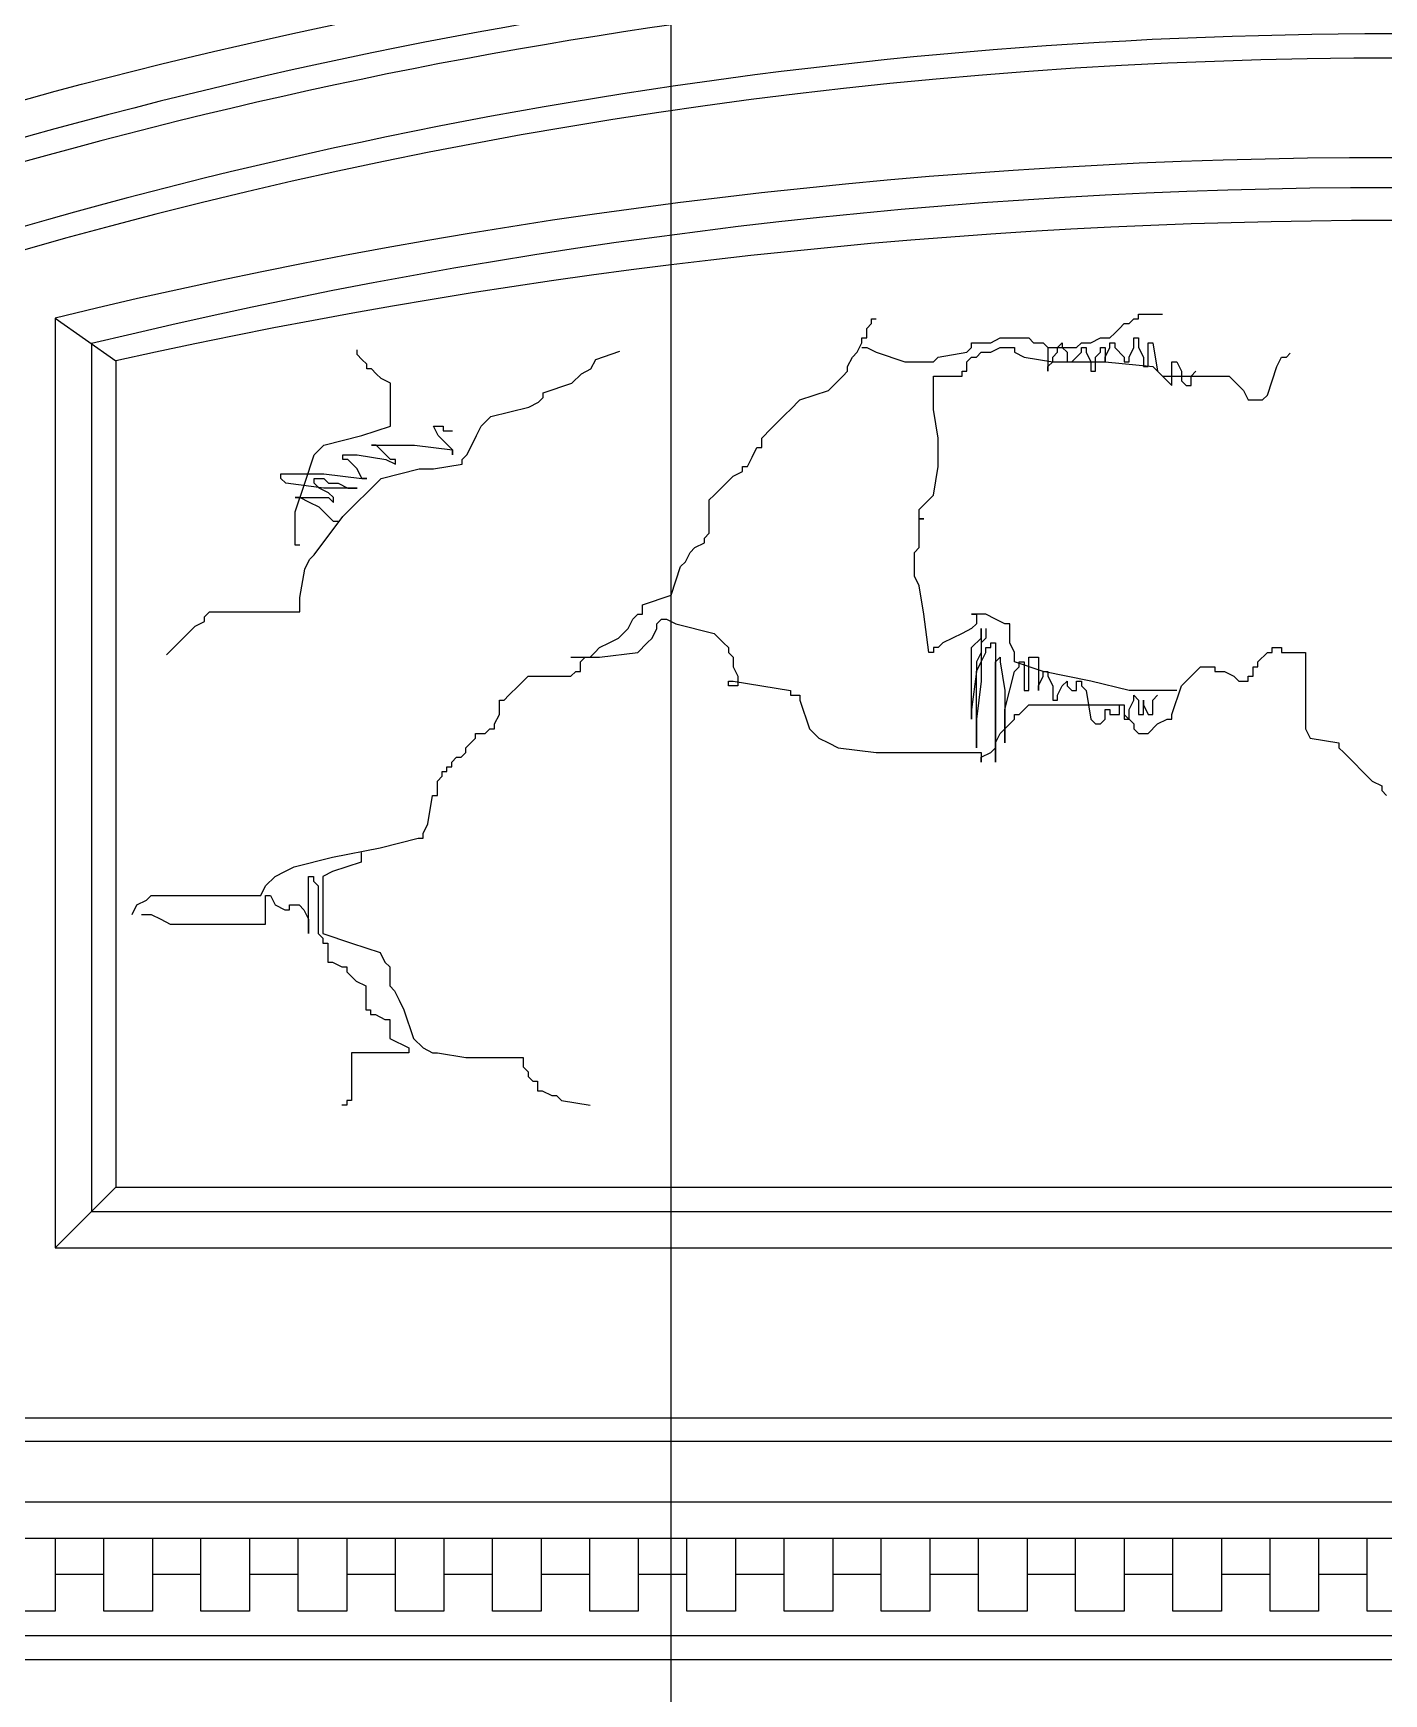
# Model space of a CAD drawing. Header units: metres. Extents: x 63 to 3579, y 112 to 4698.
# Drawn here: x 574 to 1130, y 3672 to 4356 of the extents above; entities that cross this region are included whole.
import ezdxf

# ---------------------------------------------------------------- set-up
doc = ezdxf.new("R2010")
doc.units = ezdxf.units.M
for name, color, linetype in [('3', 3, 'Continuous'), ('4', 4, 'Continuous'), ('7', 7, 'Continuous'), ('BH', 3, 'Continuous'), ('DIM', 3, 'Continuous')]:
    doc.layers.add(name, color=color, linetype=linetype)

msp = doc.modelspace()

# ---------------------------------------------------------------- linework, layer by layer
at = {"layer": '3'}
for p, q in [((1029.08, 4238.04), (1029.08, 4240)), ((1029.08, 4240), (1038.9, 4240)), ((583.19, 4238.39), (608.19, 4220.78)), ((917.18, 4234.11), (919.14, 4236.07)), ((917.18, 4230.19), (917.18, 4234.11)), ((919.14, 4236.07), (919.14, 4238.04)), ((919.14, 4238.04), (921.1, 4238.04)), ((1017.3, 4230.19), (1019.27, 4232.15)), ((1019.27, 4232.15), (1021.23, 4234.11)), ((1021.23, 4234.11), (1023.19, 4236.07)), ((1023.19, 4236.07), (1025.16, 4236.07)), ((1025.16, 4236.07), (1027.12, 4238.04)), ((1027.12, 4238.04), (1029.08, 4238.04)), ((707.49, 4223.32), (707.49, 4225.28)), ((913.25, 4224.3), (915.21, 4228.23)), ((915.21, 4228.23), (915.21, 4230.19)), ((915.21, 4230.19), (917.18, 4230.19)), ((915.21, 4226.27), (917.18, 4226.27)), ((917.18, 4226.27), (921.1, 4224.3)), ((958.41, 4224.3), (960.37, 4226.27)), ((960.37, 4226.27), (960.37, 4228.23)), ((960.37, 4228.23), (968.22, 4228.23)), ((968.22, 4228.23), (972.15, 4230.19)), ((968.22, 4224.3), (972.15, 4226.27)), ((972.15, 4230.19), (983.93, 4230.19)), ((972.15, 4226.27), (978.04, 4226.27)), ((978.04, 4226.27), (978.04, 4224.3)), ((983.93, 4230.19), (985.89, 4228.23)), ((985.89, 4228.23), (989.82, 4228.23)), ((989.82, 4228.23), (991.78, 4226.27)), ((991.78, 4226.27), (991.78, 4216.46)), ((991.78, 4226.27), (1003.56, 4226.27)), ((995.71, 4226.27), (997.67, 4228.23)), ((995.71, 4224.3), (995.71, 4226.27)), ((997.67, 4228.23), (997.67, 4226.27)), ((997.67, 4226.27), (999.64, 4224.3)), ((1003.56, 4226.27), (1005.53, 4228.23)), ((1005.53, 4228.23), (1009.45, 4228.23)), ((1005.53, 4224.3), (1005.53, 4226.27)), ((1005.53, 4226.27), (1007.49, 4226.27)), ((1007.49, 4226.27), (1007.49, 4224.3)), ((1009.45, 4228.23), (1013.38, 4230.19)), ((1013.38, 4230.19), (1017.3, 4230.19)), ((1013.38, 4224.3), (1013.38, 4226.27)), ((1013.38, 4226.27), (1015.34, 4226.27)), ((1015.34, 4226.27), (1015.34, 4220.38)), ((1015.34, 4222.34), (1017.3, 4226.27)), ((1017.3, 4226.27), (1017.3, 4228.23)), ((1017.3, 4228.23), (1019.27, 4228.23)), ((1019.27, 4228.23), (1019.27, 4226.27)), ((1019.27, 4226.27), (1023.19, 4222.34)), ((1025.16, 4222.34), (1027.12, 4226.27)), ((1027.12, 4226.27), (1027.12, 4230.19)), ((1027.12, 4230.19), (1029.08, 4230.19)), ((1029.08, 4230.19), (1029.08, 4226.27)), ((1029.08, 4226.27), (1031.05, 4222.34)), ((1033.01, 4218.42), (1033.01, 4228.23)), ((1033.01, 4228.23), (1034.97, 4228.23)), ((1034.97, 4228.23), (1036.94, 4216.46)), ((709.45, 4221.35), (707.49, 4223.32)), ((711.42, 4219.39), (709.45, 4221.35)), ((711.42, 4217.43), (711.42, 4219.39)), ((803.69, 4217.43), (805.65, 4221.35)), ((805.65, 4221.35), (815.63, 4224.68)), ((909.32, 4218.42), (911.29, 4222.34)), ((909.32, 4216.46), (909.32, 4218.42)), ((911.29, 4222.34), (913.25, 4224.3)), ((921.1, 4224.3), (932.88, 4220.38)), ((932.88, 4220.38), (944.66, 4220.38)), ((944.66, 4220.38), (946.63, 4222.34)), ((946.63, 4222.34), (958.41, 4224.3)), ((958.41, 4220.38), (960.37, 4222.34)), ((958.41, 4216.46), (958.41, 4220.38)), ((960.37, 4222.34), (962.33, 4222.34)), ((962.33, 4222.34), (964.3, 4224.3)), ((964.3, 4224.3), (968.22, 4224.3)), ((978.04, 4224.3), (981.97, 4222.34)), ((981.97, 4222.34), (993.75, 4220.38)), ((991.78, 4218.42), (993.75, 4220.38)), ((991.78, 4216.46), (991.78, 4218.42)), ((993.75, 4222.34), (995.71, 4224.3)), ((993.75, 4220.38), (993.75, 4222.34)), ((993.75, 4220.38), (1015.34, 4220.38)), ((999.64, 4224.3), (999.64, 4220.38)), ((999.64, 4220.38), (1001.6, 4220.38)), ((1001.6, 4220.38), (1003.56, 4222.34)), ((1003.56, 4222.34), (1005.53, 4224.3)), ((1007.49, 4224.3), (1009.45, 4220.38)), ((1009.45, 4220.38), (1009.45, 4216.46)), ((1011.42, 4222.34), (1013.38, 4224.3)), ((1011.42, 4216.46), (1011.42, 4222.34)), ((1015.34, 4220.38), (1015.34, 4222.34)), ((1015.34, 4220.38), (1034.97, 4218.42)), ((1023.19, 4222.34), (1023.19, 4220.38)), ((1023.19, 4220.38), (1025.16, 4220.38)), ((1025.16, 4220.38), (1025.16, 4222.34)), ((1031.05, 4222.34), (1031.05, 4218.42)), ((1031.05, 4218.42), (1033.01, 4218.42)), ((1034.97, 4218.42), (1036.94, 4216.46)), ((1042.83, 4210.57), (1042.83, 4220.38)), ((1042.83, 4220.38), (1044.79, 4220.38)), ((1044.79, 4220.38), (1046.75, 4216.46)), ((1082.09, 4206.65), (1086.02, 4218.42)), ((1086.02, 4218.42), (1087.98, 4222.34)), ((1087.98, 4222.34), (1089.95, 4222.34)), ((1089.95, 4222.34), (1091.52, 4223.91)), ((713.38, 4217.43), (711.42, 4217.43)), ((715.34, 4215.47), (713.38, 4217.43)), ((717.31, 4213.51), (715.34, 4215.47)), ((721.23, 4211.55), (717.31, 4213.51)), ((721.23, 4193.89), (721.23, 4211.55)), ((784.06, 4207.62), (795.84, 4211.55)), ((795.84, 4211.55), (799.76, 4215.47)), ((799.76, 4215.47), (803.69, 4217.43)), ((901.47, 4208.61), (905.4, 4212.53)), ((905.4, 4212.53), (907.36, 4214.5)), ((907.36, 4214.5), (909.32, 4216.46)), ((944.66, 4214.5), (956.44, 4214.5)), ((944.66, 4200.76), (944.66, 4214.5)), ((956.44, 4214.5), (956.44, 4216.46)), ((956.44, 4216.46), (958.41, 4216.46)), ((1009.45, 4216.46), (1011.42, 4216.46)), ((1036.94, 4216.46), (1038.9, 4214.5)), ((1036.94, 4216.46), (1040.86, 4212.53)), ((1038.9, 4214.5), (1066.39, 4214.5)), ((1040.86, 4212.53), (1042.83, 4210.57)), ((1046.75, 4216.46), (1046.75, 4212.53)), ((1046.75, 4212.53), (1048.72, 4210.57)), ((1050.68, 4214.5), (1052.64, 4216.46)), ((1050.68, 4210.57), (1050.68, 4214.5)), ((1066.39, 4214.5), (1068.35, 4212.53)), ((1068.35, 4212.53), (1072.28, 4208.61)), ((782.09, 4203.7), (784.06, 4205.66)), ((784.06, 4205.66), (784.06, 4207.62)), ((885.77, 4200.76), (889.69, 4204.69)), ((889.69, 4204.69), (901.47, 4208.61)), ((1048.72, 4210.57), (1050.68, 4210.57)), ((1072.28, 4208.61), (1074.24, 4204.69)), ((1074.24, 4204.69), (1080.13, 4204.69)), ((1080.13, 4204.69), (1082.09, 4206.65)), ((758.54, 4193.89), (762.46, 4197.81)), ((762.46, 4197.81), (778.17, 4201.74)), ((778.17, 4201.74), (782.09, 4203.7)), ((881.84, 4196.84), (883.8, 4198.8)), ((883.8, 4198.8), (885.77, 4200.76)), ((946.63, 4188.99), (944.66, 4200.76)), ((709.45, 4189.97), (721.23, 4193.89)), ((740.87, 4189.97), (738.9, 4193.89)), ((738.9, 4193.89), (742.83, 4193.89)), ((742.83, 4193.89), (742.83, 4191.93)), ((742.83, 4191.93), (746.76, 4191.93)), ((756.57, 4189.97), (758.54, 4193.89)), ((873.99, 4188.99), (877.91, 4192.92)), ((877.91, 4192.92), (881.84, 4196.84)), ((689.82, 4182.12), (693.75, 4186.04)), ((693.75, 4186.04), (709.45, 4189.97)), ((713.38, 4186.04), (731.05, 4186.04)), ((715.34, 4186.04), (713.38, 4186.04)), ((719.27, 4182.12), (715.34, 4186.04)), ((731.05, 4186.04), (746.76, 4184.08)), ((744.79, 4186.04), (740.87, 4189.97)), ((746.76, 4184.08), (744.79, 4186.04)), ((746.76, 4184.08), (746.76, 4182.12)), ((746.76, 4182.12), (746.76, 4184.08)), ((752.65, 4182.12), (754.61, 4186.04)), ((754.61, 4186.04), (756.57, 4189.97)), ((870.06, 4181.15), (872.02, 4185.07)), ((872.02, 4185.07), (873.99, 4185.07)), ((873.99, 4185.07), (873.99, 4188.99)), ((946.63, 4177.22), (946.63, 4188.99)), ((685.89, 4170.35), (689.82, 4182.12)), ((701.6, 4180.16), (701.6, 4182.12)), ((701.6, 4182.12), (707.49, 4182.12)), ((703.56, 4180.16), (701.6, 4180.16)), ((707.49, 4176.24), (703.56, 4180.16)), ((707.49, 4182.12), (719.27, 4180.16)), ((721.23, 4180.16), (719.27, 4182.12)), ((719.27, 4180.16), (723.2, 4178.2)), ((723.2, 4180.16), (721.23, 4180.16)), ((723.2, 4178.2), (723.2, 4180.16)), ((738.9, 4176.24), (750.68, 4178.2)), ((750.68, 4180.16), (752.65, 4182.12)), ((750.68, 4178.2), (750.68, 4180.16)), ((866.13, 4175.26), (866.13, 4177.22)), ((866.13, 4177.22), (868.1, 4177.22)), ((868.1, 4177.22), (870.06, 4181.15)), ((944.66, 4165.45), (946.63, 4177.22)), ((676.08, 4172.31), (676.08, 4174.27)), ((676.08, 4174.27), (693.75, 4174.27)), ((678.04, 4170.35), (676.08, 4172.31)), ((693.75, 4168.39), (678.04, 4170.35)), ((681.97, 4158.58), (685.89, 4170.35)), ((689.82, 4170.35), (689.82, 4172.31)), ((689.82, 4172.31), (693.75, 4172.31)), ((691.78, 4168.39), (689.82, 4170.35)), ((693.75, 4174.27), (709.45, 4172.31)), ((693.75, 4172.31), (695.71, 4170.35)), ((695.71, 4170.35), (699.64, 4170.35)), ((699.64, 4170.35), (703.56, 4168.39)), ((701.6, 4156.62), (717.31, 4172.31)), ((709.45, 4172.31), (707.49, 4176.24)), ((709.45, 4172.31), (711.42, 4172.31)), ((711.42, 4172.31), (709.45, 4172.31)), ((717.31, 4172.31), (733.01, 4176.24)), ((733.01, 4176.24), (738.9, 4176.24)), ((854.35, 4165.45), (860.24, 4171.34)), ((860.24, 4171.34), (862.21, 4173.3)), ((862.21, 4173.3), (866.13, 4175.26)), ((683.93, 4164.47), (681.97, 4164.47)), ((681.97, 4164.47), (695.71, 4164.47)), ((687.86, 4162.5), (683.93, 4164.47)), ((695.71, 4166.43), (691.78, 4168.39)), ((707.49, 4168.39), (693.75, 4168.39)), ((697.67, 4164.47), (695.71, 4166.43)), ((695.71, 4164.47), (697.67, 4162.5)), ((697.67, 4162.5), (697.67, 4164.47)), ((703.56, 4168.39), (707.49, 4168.39)), ((852.39, 4163.49), (854.35, 4165.45)), ((852.39, 4149.76), (852.39, 4163.49)), ((940.74, 4161.53), (944.66, 4165.45)), ((681.97, 4144.85), (681.97, 4158.58)), ((691.78, 4160.54), (687.86, 4162.5)), ((689.82, 4140.93), (701.6, 4156.62)), ((695.71, 4156.62), (691.78, 4160.54)), ((697.67, 4154.66), (695.71, 4156.62)), ((938.77, 4159.57), (940.74, 4161.53)), ((938.77, 4155.65), (938.77, 4159.57)), ((699.64, 4154.66), (697.67, 4154.66)), ((850.43, 4147.8), (852.39, 4149.76)), ((938.77, 4155.65), (940.74, 4155.65)), ((940.74, 4155.65), (938.77, 4155.65)), ((938.77, 4143.88), (938.77, 4155.65)), ((683.93, 4144.85), (681.97, 4144.85)), ((844.54, 4141.91), (846.5, 4143.88)), ((846.5, 4143.88), (850.43, 4145.84)), ((850.43, 4145.84), (850.43, 4147.8)), ((936.81, 4141.91), (938.77, 4143.88)), ((685.89, 4135.04), (687.86, 4138.96)), ((687.86, 4138.96), (689.82, 4140.93)), ((836.68, 4124.26), (840.61, 4136.03)), ((840.61, 4136.03), (842.57, 4137.99)), ((842.57, 4137.99), (844.54, 4141.91)), ((936.81, 4132.11), (936.81, 4141.91)), ((683.93, 4123.27), (685.89, 4135.04)), ((938.77, 4128.18), (936.81, 4132.11)), ((683.93, 4117.39), (683.93, 4123.27)), ((824.9, 4120.34), (836.68, 4124.26)), ((940.74, 4116.41), (938.77, 4128.18)), ((644.67, 4115.42), (646.63, 4117.39)), ((646.63, 4117.39), (683.93, 4117.39)), ((820.98, 4114.45), (822.94, 4116.41)), ((822.94, 4116.41), (824.9, 4116.41)), ((824.9, 4116.41), (824.9, 4120.34)), ((942.7, 4100.72), (940.74, 4116.41)), ((966.26, 4116.41), (960.37, 4116.41)), ((960.37, 4116.41), (962.33, 4116.41)), ((962.33, 4116.41), (962.33, 4112.49)), ((970.19, 4114.45), (966.26, 4116.41)), ((628.96, 4099.73), (640.74, 4111.5)), ((640.74, 4111.5), (644.67, 4113.46)), ((644.67, 4113.46), (644.67, 4115.42)), ((815.09, 4106.6), (819.01, 4110.53)), ((819.01, 4110.53), (820.98, 4114.45)), ((828.83, 4106.6), (830.79, 4110.53)), ((830.79, 4112.49), (832.76, 4114.45)), ((830.79, 4110.53), (830.79, 4112.49)), ((832.76, 4114.45), (834.72, 4114.45)), ((834.72, 4114.45), (838.65, 4112.49)), ((838.65, 4112.49), (854.35, 4108.57)), ((960.37, 4110.53), (956.44, 4108.57)), ((962.33, 4112.49), (960.37, 4110.53)), ((964.3, 4106.6), (964.3, 4110.53)), ((964.3, 4110.53), (964.3, 4088.95)), ((966.26, 4110.53), (966.26, 4106.6)), ((974.11, 4112.49), (970.19, 4114.45)), ((976.08, 4112.49), (974.11, 4112.49)), ((976.08, 4104.64), (976.08, 4112.49)), ((805.27, 4100.72), (807.23, 4102.68)), ((807.23, 4102.68), (811.16, 4104.64)), ((811.16, 4104.64), (815.09, 4106.6)), ((822.94, 4100.72), (826.87, 4104.64)), ((826.87, 4104.64), (828.83, 4106.6)), ((854.35, 4108.57), (858.28, 4104.64)), ((858.28, 4104.64), (860.24, 4102.68)), ((860.24, 4102.68), (860.24, 4100.72)), ((946.63, 4102.68), (944.66, 4102.68)), ((944.66, 4102.68), (944.66, 4100.72)), ((948.59, 4104.64), (946.63, 4102.68)), ((952.52, 4106.6), (948.59, 4104.64)), ((956.44, 4108.57), (952.52, 4106.6)), ((960.37, 4102.68), (964.3, 4106.6)), ((960.37, 4073.25), (960.37, 4102.68)), ((966.26, 4106.6), (964.3, 4104.64)), ((964.3, 4104.64), (964.3, 4100.72)), ((966.26, 4102.68), (968.22, 4102.68)), ((966.26, 4100.72), (966.26, 4102.68)), ((968.22, 4102.68), (968.22, 4104.64)), ((968.22, 4104.64), (970.19, 4104.64)), ((970.19, 4104.64), (970.19, 4055.6)), ((978.04, 4100.72), (976.08, 4104.64)), ((1084.06, 4102.68), (1087.98, 4102.68)), ((1084.06, 4100.72), (1084.06, 4102.68)), ((1087.98, 4102.68), (1087.98, 4100.72)), ((795.45, 4098.76), (807.23, 4098.76)), ((799.38, 4096.8), (801.34, 4098.76)), ((799.38, 4092.87), (799.38, 4096.8)), ((801.34, 4098.76), (803.31, 4098.76)), ((803.31, 4098.76), (805.27, 4100.72)), ((807.23, 4098.76), (822.94, 4100.72)), ((860.24, 4100.72), (862.21, 4098.76)), ((862.21, 4098.76), (862.21, 4094.83)), ((944.66, 4100.72), (942.7, 4100.72)), ((964.3, 4100.72), (962.33, 4096.8)), ((962.33, 4096.8), (962.33, 4092.87)), ((962.33, 4092.87), (964.3, 4096.8)), ((964.3, 4096.8), (966.26, 4100.72)), ((970.19, 4096.8), (972.15, 4098.76)), ((970.19, 4055.6), (970.19, 4096.8)), ((972.15, 4098.76), (972.15, 4096.8)), ((972.15, 4096.8), (974.11, 4085.02)), ((978.04, 4096.8), (978.04, 4100.72)), ((989.82, 4092.87), (978.04, 4096.8)), ((980, 4094.83), (980, 4096.8)), ((980, 4096.8), (981.97, 4096.8)), ((981.97, 4096.8), (981.97, 4085.02)), ((983.93, 4085.02), (983.93, 4098.76)), ((983.93, 4098.76), (987.86, 4098.76)), ((987.86, 4098.76), (987.86, 4085.02)), ((1078.17, 4096.8), (1082.09, 4100.72)), ((1078.17, 4094.83), (1078.17, 4096.8)), ((1082.09, 4100.72), (1084.06, 4100.72)), ((1087.98, 4100.72), (1097.8, 4100.72)), ((1097.8, 4100.72), (1097.8, 4069.33)), ((773.86, 4086.99), (777.79, 4090.91)), ((777.79, 4090.91), (795.45, 4090.91)), ((795.45, 4090.91), (797.42, 4092.87)), ((797.42, 4092.87), (799.38, 4092.87)), ((860.24, 4086.99), (860.24, 4088.95)), ((860.24, 4088.95), (862.21, 4088.95)), ((862.21, 4094.83), (864.17, 4090.91)), ((862.21, 4088.95), (873.99, 4086.99)), ((864.17, 4090.91), (864.17, 4086.99)), ((962.33, 4092.87), (960.37, 4077.18)), ((962.33, 4061.49), (962.33, 4092.87)), ((964.3, 4088.95), (962.33, 4073.25)), ((974.11, 4077.18), (978.04, 4092.87)), ((978.04, 4092.87), (980, 4094.83)), ((987.86, 4086.99), (989.82, 4090.91)), ((1009.45, 4088.95), (989.82, 4092.87)), ((989.82, 4090.91), (989.82, 4092.87)), ((989.82, 4092.87), (991.78, 4092.87)), ((991.78, 4092.87), (991.78, 4090.91)), ((991.78, 4090.91), (993.75, 4086.99)), ((997.67, 4086.99), (999.64, 4088.95)), ((999.64, 4088.95), (999.64, 4086.99)), ((1003.56, 4085.02), (1003.56, 4088.95)), ((1003.56, 4088.95), (1005.53, 4088.95)), ((1005.53, 4088.95), (1005.53, 4086.99)), ((1025.16, 4085.02), (1009.45, 4088.95)), ((1046.75, 4086.99), (1052.64, 4092.87)), ((1052.64, 4092.87), (1054.61, 4094.83)), ((1054.61, 4094.83), (1060.5, 4094.83)), ((1060.5, 4094.83), (1060.5, 4092.87)), ((1060.5, 4092.87), (1064.42, 4092.87)), ((1064.42, 4092.87), (1068.35, 4090.91)), ((1068.35, 4090.91), (1070.31, 4088.95)), ((1070.31, 4088.95), (1074.24, 4088.95)), ((1074.24, 4088.95), (1074.24, 4090.91)), ((1074.24, 4090.91), (1076.2, 4090.91)), ((1076.2, 4090.91), (1076.2, 4094.83)), ((1076.2, 4094.83), (1078.17, 4094.83)), ((767.97, 4081.1), (769.93, 4083.06)), ((769.93, 4083.06), (773.86, 4086.99)), ((864.17, 4086.99), (860.24, 4086.99)), ((873.99, 4086.99), (885.77, 4085.02)), ((885.77, 4085.02), (885.77, 4083.06)), ((885.77, 4083.06), (889.69, 4083.06)), ((889.69, 4083.06), (889.69, 4081.1)), ((974.11, 4085.02), (974.11, 4063.45)), ((981.97, 4085.02), (983.93, 4085.02)), ((987.86, 4085.02), (987.86, 4086.99)), ((993.75, 4086.99), (993.75, 4081.1)), ((995.71, 4083.06), (997.67, 4086.99)), ((995.71, 4081.1), (995.71, 4083.06)), ((999.64, 4086.99), (1001.6, 4085.02)), ((1001.6, 4085.02), (1003.56, 4085.02)), ((1005.53, 4086.99), (1007.49, 4085.02)), ((1007.49, 4085.02), (1009.45, 4073.25)), ((1044.79, 4085.02), (1025.16, 4085.02)), ((1027.12, 4081.1), (1027.12, 4083.06)), ((1027.12, 4083.06), (1029.08, 4081.1)), ((1034.97, 4081.1), (1036.94, 4083.06)), ((1042.83, 4075.22), (1046.75, 4086.99)), ((764.04, 4071.29), (766.01, 4075.22)), ((766.01, 4075.22), (766.01, 4081.1)), ((766.01, 4081.1), (767.97, 4081.1)), ((889.69, 4081.1), (893.62, 4069.33)), ((960.37, 4077.18), (960.37, 4073.25)), ((974.11, 4063.45), (974.11, 4077.18)), ((978.04, 4073.25), (978.04, 4075.22)), ((978.04, 4075.22), (980, 4075.22)), ((980, 4075.22), (981.97, 4077.18)), ((981.97, 4077.18), (983.93, 4079.14)), ((983.93, 4079.14), (1023.19, 4079.14)), ((993.75, 4081.1), (995.71, 4081.1)), ((1015.34, 4073.25), (1015.34, 4077.18)), ((1015.34, 4077.18), (1017.3, 4077.18)), ((1017.3, 4077.18), (1017.3, 4075.22)), ((1017.3, 4075.22), (1021.23, 4075.22)), ((1021.23, 4075.22), (1021.23, 4079.14)), ((1021.23, 4079.14), (1023.19, 4079.14)), ((1023.19, 4079.14), (1023.19, 4075.22)), ((1023.19, 4079.14), (1023.19, 4073.25)), ((1023.19, 4075.22), (1027.12, 4071.29)), ((1025.16, 4077.18), (1027.12, 4081.1)), ((1025.16, 4073.25), (1025.16, 4077.18)), ((1029.08, 4081.1), (1029.08, 4075.22)), ((1029.08, 4075.22), (1031.05, 4075.22)), ((1031.05, 4075.22), (1031.05, 4081.1)), ((1031.05, 4081.1), (1031.05, 4079.14)), ((1031.05, 4079.14), (1033.01, 4075.22)), ((1033.01, 4075.22), (1034.97, 4075.22)), ((1034.97, 4075.22), (1034.97, 4081.1)), ((1042.83, 4073.25), (1042.83, 4075.22)), ((760.12, 4067.37), (762.08, 4069.33)), ((762.08, 4069.33), (764.04, 4069.33)), ((764.04, 4069.33), (764.04, 4071.29)), ((893.62, 4069.33), (897.54, 4065.41)), ((962.33, 4073.25), (962.33, 4061.49)), ((972.15, 4067.37), (976.08, 4071.29)), ((976.08, 4071.29), (978.04, 4073.25)), ((1009.45, 4073.25), (1011.42, 4071.29)), ((1011.42, 4071.29), (1013.38, 4071.29)), ((1013.38, 4071.29), (1015.34, 4073.25)), ((1023.19, 4073.25), (1025.16, 4073.25)), ((1027.12, 4071.29), (1027.12, 4069.33)), ((1027.12, 4069.33), (1029.08, 4067.37)), ((1033.01, 4067.37), (1036.94, 4071.29)), ((1036.94, 4071.29), (1040.86, 4073.25)), ((1040.86, 4073.25), (1042.83, 4073.25)), ((1097.8, 4069.33), (1099.76, 4065.41)), ((752.26, 4061.49), (754.23, 4063.45)), ((752.26, 4059.52), (752.26, 4061.49)), ((754.23, 4063.45), (756.19, 4065.41)), ((756.19, 4065.41), (756.19, 4067.37)), ((756.19, 4067.37), (760.12, 4067.37)), ((897.54, 4065.41), (901.47, 4063.45)), ((901.47, 4063.45), (905.4, 4061.49)), ((905.4, 4061.49), (921.1, 4059.52)), ((968.22, 4059.52), (970.19, 4061.49)), ((970.19, 4063.45), (972.15, 4067.37)), ((970.19, 4061.49), (970.19, 4063.45)), ((1029.08, 4067.37), (1033.01, 4067.37)), ((1099.76, 4065.41), (1111.54, 4063.45)), ((1111.54, 4063.45), (1111.54, 4061.49)), ((1111.54, 4061.49), (1113.51, 4059.52)), ((746.37, 4055.6), (748.34, 4057.56)), ((746.37, 4053.64), (746.37, 4055.6)), ((748.34, 4057.56), (750.3, 4057.56)), ((750.3, 4057.56), (752.26, 4059.52)), ((921.1, 4059.52), (964.3, 4059.52)), ((964.3, 4059.52), (964.3, 4055.6)), ((964.3, 4057.56), (968.22, 4059.52)), ((964.3, 4055.6), (964.3, 4057.56)), ((1113.51, 4059.52), (1125.29, 4047.75)), ((740.48, 4047.75), (742.45, 4049.71)), ((740.48, 4041.87), (740.48, 4047.75)), ((742.45, 4049.71), (742.45, 4051.68)), ((742.45, 4051.68), (744.41, 4051.68)), ((744.41, 4051.68), (744.41, 4053.64)), ((744.41, 4053.64), (746.37, 4053.64)), ((1125.29, 4047.75), (1129.21, 4045.79)), ((736.56, 4030.1), (738.52, 4041.87)), ((738.52, 4041.87), (740.48, 4041.87)), ((1129.21, 4045.79), (1129.21, 4043.83)), ((1129.21, 4043.83), (1131.17, 4041.87)), ((734.59, 4026.17), (736.56, 4030.1)), ((697.29, 4016.37), (716.92, 4020.29)), ((716.92, 4020.29), (732.63, 4024.21)), ((732.63, 4024.21), (734.59, 4024.21)), ((734.59, 4024.21), (734.59, 4026.17)), ((681.58, 4012.44), (697.29, 4016.37)), ((709.07, 4014.4), (697.29, 4010.48)), ((709.07, 4018.33), (709.07, 4014.4)), ((669.8, 4004.6), (673.73, 4008.52)), ((673.73, 4008.52), (677.66, 4010.48)), ((677.66, 4010.48), (681.58, 4012.44)), ((687.47, 3984.98), (687.47, 4008.52)), ((687.47, 4008.52), (689.44, 4008.52)), ((689.44, 4008.52), (689.44, 4006.56)), ((689.44, 4006.56), (691.4, 4004.6)), ((697.29, 4010.48), (693.36, 4008.52)), ((693.36, 4008.52), (693.36, 3984.98)), ((620.72, 3998.71), (622.69, 4000.67)), ((622.69, 4000.67), (667.84, 4000.67)), ((667.84, 4000.67), (669.8, 4004.6)), ((669.8, 3988.9), (669.8, 4000.67)), ((669.8, 4000.67), (671.77, 4000.67)), ((671.77, 4000.67), (673.73, 3996.75)), ((691.4, 4004.6), (691.4, 3984.98)), ((614.83, 3992.83), (616.8, 3996.75)), ((616.8, 3996.75), (620.72, 3998.71)), ((618.76, 3992.83), (622.69, 3992.83)), ((622.69, 3992.83), (626.61, 3990.86)), ((673.73, 3996.75), (677.66, 3994.79)), ((677.66, 3994.79), (679.62, 3994.79)), ((679.62, 3994.79), (679.62, 3996.75)), ((679.62, 3996.75), (683.55, 3996.75)), ((683.55, 3996.75), (685.51, 3994.79)), ((685.51, 3994.79), (687.47, 3990.86)), ((626.61, 3990.86), (630.54, 3988.9)), ((630.54, 3988.9), (669.8, 3988.9)), ((687.47, 3990.86), (687.47, 3984.98)), ((691.4, 3984.98), (693.36, 3983.02)), ((693.36, 3984.98), (705.14, 3981.06)), ((693.36, 3983.02), (693.36, 3981.06)), ((693.36, 3981.06), (695.33, 3981.06)), ((695.33, 3981.06), (695.33, 3973.21)), ((705.14, 3981.06), (716.92, 3977.13)), ((695.33, 3973.21), (697.29, 3973.21)), ((697.29, 3973.21), (701.22, 3971.25)), ((716.92, 3977.13), (718.89, 3973.21)), ((718.89, 3973.21), (720.85, 3971.25)), ((701.22, 3971.25), (703.18, 3971.25)), ((703.18, 3971.25), (703.18, 3969.29)), ((703.18, 3969.29), (707.11, 3965.36)), ((707.11, 3965.36), (711.03, 3963.4)), ((720.85, 3971.25), (720.85, 3963.4)), ((711.03, 3963.4), (711.03, 3953.59)), ((720.85, 3963.4), (722.81, 3961.44)), ((722.81, 3961.44), (724.78, 3957.52)), ((711.03, 3953.59), (713, 3953.59)), ((713, 3953.59), (713, 3951.63)), ((713, 3951.63), (714.96, 3951.63)), ((714.96, 3951.63), (718.89, 3949.67)), ((724.78, 3957.52), (726.74, 3953.59)), ((726.74, 3953.59), (730.67, 3941.82)), ((718.89, 3949.67), (720.85, 3949.67)), ((720.85, 3949.67), (720.85, 3941.82)), ((720.85, 3941.82), (728.7, 3937.9)), ((728.7, 3937.9), (728.7, 3935.94)), ((730.67, 3941.82), (734.59, 3937.9)), ((734.59, 3937.9), (738.52, 3935.94)), ((728.7, 3935.94), (705.14, 3935.94)), ((705.14, 3935.94), (705.14, 3916.32)), ((738.52, 3935.94), (740.48, 3935.94)), ((740.48, 3935.94), (752.26, 3933.98)), ((752.26, 3933.98), (775.82, 3933.98)), ((775.82, 3933.98), (775.82, 3930.05)), ((775.82, 3930.05), (777.79, 3928.09)), ((777.79, 3928.09), (777.79, 3926.13)), ((777.79, 3926.13), (779.75, 3924.17)), ((779.75, 3924.17), (781.71, 3924.17)), ((781.71, 3924.17), (781.71, 3920.24)), ((781.71, 3920.24), (783.67, 3920.24)), ((783.67, 3920.24), (787.6, 3918.28)), ((787.6, 3918.28), (789.56, 3918.28)), ((789.56, 3918.28), (791.53, 3916.32)), ((703.18, 3914.36), (701.22, 3914.36)), ((705.14, 3916.32), (703.18, 3916.32)), ((703.18, 3916.32), (703.18, 3914.36)), ((791.53, 3916.32), (803.31, 3914.36)), ((608.19, 3880.58), (583.19, 3855.58)), ((433.19, 3736.06), (1833.19, 3736.06)), ((433.19, 3696.06), (1833.19, 3696.06))]:
    msp.add_line(p, q, dxfattribs=at)
for points in [[(353.19, 1536.06), (353.19, 4341.16, -0.18), (1913.19, 4341.16), (1913.19, 1536.06)], [(363.19, 1536.06), (363.19, 4334.27, -0.18), (1903.19, 4334.27), (1903.19, 1536.06)], [(393.19, 1536.06), (393.19, 4313.45, -0.18), (1873.19, 4313.45), (1873.19, 1536.06)], [(403.19, 1536.06), (403.19, 4306.46, -0.18), (1863.19, 4306.46), (1863.19, 1536.06)]]:
    msp.add_lwpolyline(points, format="xyb", dxfattribs=at)
msp.add_lwpolyline([(598.19, 3870.58), (1668.19, 3870.58), (1668.19, 4227.85, 0.12), (598.19, 4227.85)], format="xyb", close=True, dxfattribs=at)
for centre, radius, start, end in [((1133.19, 2312.48), 2077.88, 70.31, 109.69), ((1133.19, 2302.17), 2078.19, 70.62, 109.38), ((1133.19, 2299.94), 2045.42, 73.23, 107.64)]:
    msp.add_arc(centre, radius, start, end, dxfattribs=at)
at = {"layer": '4'}
msp.add_line((433.19, 3785.58), (1833.19, 3785.58), dxfattribs=at)
msp.add_lwpolyline([(433.19, 1536.06), (433.19, 4285.36, -0.17), (1833.19, 4285.36), (1833.19, 1536.06)], format="xyb", dxfattribs=at)
msp.add_lwpolyline([(583.19, 3855.58), (1683.19, 3855.58), (1683.19, 4238.39, 0.12), (583.19, 4238.39)], format="xyb", close=True, dxfattribs=at)
msp.add_arc((1133.19, 2317.06), 2038.3, 70.22, 109.78, dxfattribs=at)
at = {"layer": '7'}
for p, q in [((433.19, 3776.06), (1833.19, 3776.06)), ((433.19, 3751.06), (1833.19, 3751.06)), ((433.19, 3686.06), (1833.19, 3686.06))]:
    msp.add_line(p, q, dxfattribs=at)
msp.add_lwpolyline([(608.19, 3880.58), (1658.19, 3880.58), (1658.19, 4220.78, 0.11), (608.19, 4220.78)], format="xyb", close=True, dxfattribs=at)
at = {"layer": 'BH'}
for p, q in [((603.19, 3721.06), (583.19, 3721.06)), ((643.19, 3721.06), (623.19, 3721.06)), ((683.19, 3721.06), (663.19, 3721.06)), ((723.19, 3721.06), (703.19, 3721.06)), ((763.19, 3721.06), (743.19, 3721.06)), ((803.19, 3721.06), (783.19, 3721.06)), ((843.19, 3721.06), (823.19, 3721.06)), ((883.19, 3721.06), (863.19, 3721.06)), ((923.19, 3721.06), (903.19, 3721.06)), ((963.19, 3721.06), (943.19, 3721.06)), ((1003.19, 3721.06), (983.19, 3721.06)), ((1043.19, 3721.06), (1023.19, 3721.06)), ((1083.19, 3721.06), (1063.19, 3721.06)), ((1123.19, 3721.06), (1103.19, 3721.06))]:
    msp.add_line(p, q, dxfattribs=at)
for points in [[(563.19, 3736.06), (583.19, 3736.06), (583.19, 3706.06), (563.19, 3706.06)], [(603.19, 3736.06), (623.19, 3736.06), (623.19, 3706.06), (603.19, 3706.06)], [(643.19, 3736.06), (663.19, 3736.06), (663.19, 3706.06), (643.19, 3706.06)], [(683.19, 3736.06), (703.19, 3736.06), (703.19, 3706.06), (683.19, 3706.06)], [(723.19, 3736.06), (743.19, 3736.06), (743.19, 3706.06), (723.19, 3706.06)], [(763.19, 3736.06), (783.19, 3736.06), (783.19, 3706.06), (763.19, 3706.06)], [(803.19, 3736.06), (823.19, 3736.06), (823.19, 3706.06), (803.19, 3706.06)], [(843.19, 3736.06), (863.19, 3736.06), (863.19, 3706.06), (843.19, 3706.06)], [(883.19, 3736.06), (903.19, 3736.06), (903.19, 3706.06), (883.19, 3706.06)], [(923.19, 3736.06), (943.19, 3736.06), (943.19, 3706.06), (923.19, 3706.06)], [(963.19, 3736.06), (983.19, 3736.06), (983.19, 3706.06), (963.19, 3706.06)], [(1003.19, 3736.06), (1023.19, 3736.06), (1023.19, 3706.06), (1003.19, 3706.06)], [(1043.19, 3736.06), (1063.19, 3736.06), (1063.19, 3706.06), (1043.19, 3706.06)], [(1083.19, 3736.06), (1103.19, 3736.06), (1103.19, 3706.06), (1083.19, 3706.06)], [(1123.19, 3736.06), (1143.19, 3736.06), (1143.19, 3706.06), (1123.19, 3706.06)]]:
    msp.add_lwpolyline(points, close=True, dxfattribs=at)
at = {"layer": 'DIM'}
msp.add_line((836.67, 1502.01), (836.67, 4634.05), dxfattribs=at)

doc.saveas('drawing.dxf')
